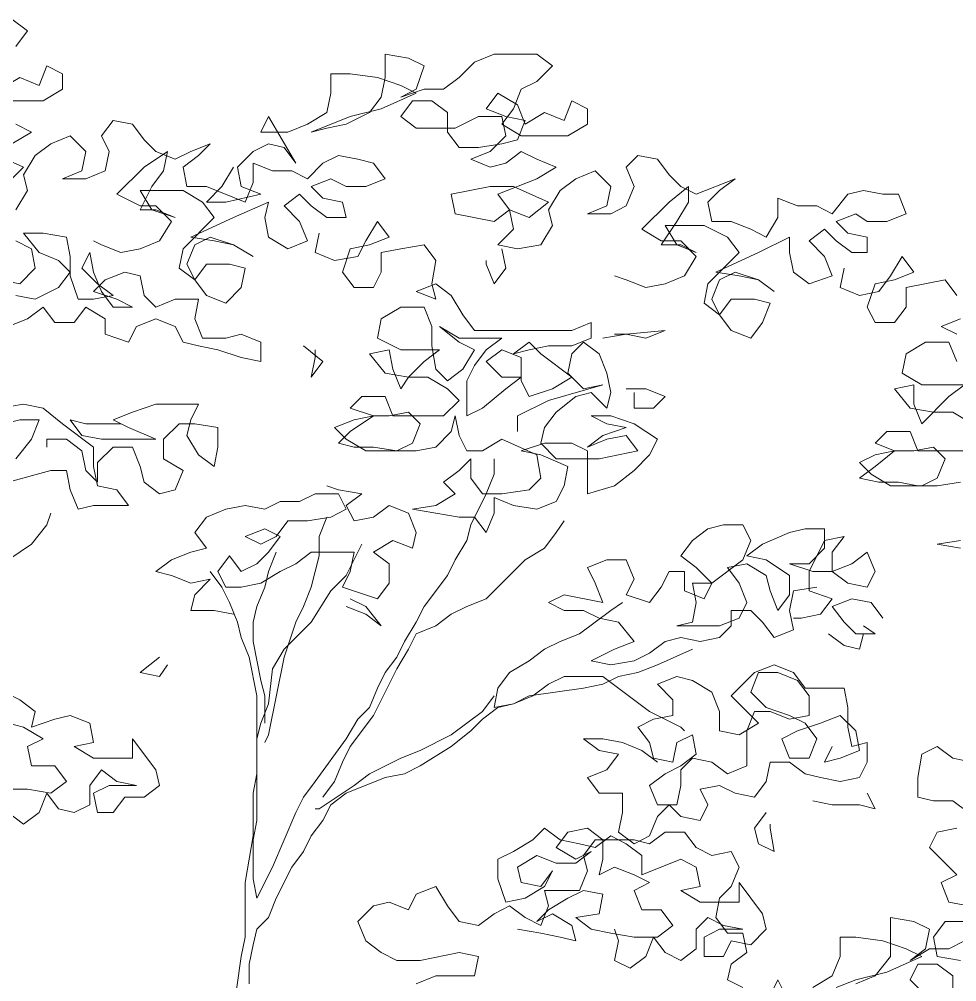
# Model space of a CAD drawing. Header units: millimetres. Extents: x 11446 to 37687, y -223 to 11932.
# Drawn here: x 26454 to 29024, y 9209 to 11847 of the extents above; entities that cross this region are included whole.
import ezdxf

# ---------------------------------------------------------------- set-up
doc = ezdxf.new("R2010")
doc.units = ezdxf.units.MM
doc.layers.add('A-VEG-___-___-EXI', color=250, linetype='Continuous', lineweight=25)

msp = doc.modelspace()

# ---------------------------------------------------------------- linework, layer by layer
at = {"layer": 'A-VEG-___-___-EXI', "color": 28, "lineweight": 15, "flags": 128}
for points in [[(26433.6, 11847.2), (26476.2, 11815.2), (26444.2, 11772.5)], [(27041.2, 11442.1), (27009.2, 11388.8), (26966.6, 11346.2), (27019.9, 11346.2), (27115.8, 11367.5), (27062.5, 11388.8), (27051.8, 11442.1), (27094.5, 11484.7), (27137.1, 11506.1), (27179.8, 11495.4), (27211.7, 11452.8), (27137.1, 11580.7), (27115.8, 11538), (27190.4, 11538), (27243.7, 11559.4), (27297, 11591.3), (27307.7, 11644.6), (27307.7, 11697.9), (27361, 11697.9), (27435.6, 11687.3), (27499.6, 11665.9), (27542.2, 11644.6), (27446.3, 11602), (27361, 11580.7), (27254.4, 11538), (27297, 11548.7), (27350.3, 11559.4), (27414.3, 11591.3), (27446.3, 11634), (27456.9, 11687.3), (27456.9, 11751.2), (27520.9, 11740.6), (27563.5, 11719.2), (27542.2, 11655.3), (27499.6, 11634), (27563.5, 11655.3), (27616.8, 11655.3), (27659.5, 11687.3), (27702.1, 11729.9), (27755.4, 11751.2), (27872.7, 11751.2), (27915.3, 11719.2), (27872.7, 11676.6), (27830, 11655.3), (27808.7, 11602), (27776.7, 11559.4), (27830, 11527.4), (27957.9, 11527.4), (28011.2, 11559.4), (28011.2, 11602), (27968.6, 11623.3), (27947.3, 11570), (27894, 11591.3), (27840.7, 11559.4), (27819.4, 11612.6), (27766.1, 11644.6), (27734.1, 11602), (27787.4, 11580.7), (27840.7, 11570), (27819.4, 11516.7), (27776.7, 11506.1), (27712.8, 11495.4), (27659.5, 11495.4), (27627.5, 11538), (27627.5, 11591.3), (27584.8, 11623.3), (27531.5, 11623.3), (27499.6, 11580.7), (27542.2, 11548.7), (27648.8, 11548.7), (27712.8, 11580.7), (27776.7, 11580.7), (27787.4, 11527.4), (27744.7, 11484.7), (27691.4, 11463.4), (27744.7, 11442.1), (27787.4, 11452.8), (27830, 11484.7), (27872.7, 11463.4), (27926, 11442.1), (27872.7, 11410.1), (27766.1, 11367.5), (27798, 11324.8), (27851.3, 11303.5), (27904.6, 11346.2), (27808.7, 11388.8), (27744.7, 11388.8), (27638.1, 11367.5), (27648.8, 11314.2), (27755.4, 11292.9), (27798, 11324.8), (27808.7, 11271.5), (27766.1, 11228.9), (27819.4, 11218.2), (27883.3, 11228.9), (27915.3, 11282.2), (27904.6, 11324.8), (27936.6, 11378.1), (27979.3, 11410.1), (28032.6, 11431.4), (28075.2, 11388.8), (28064.5, 11335.5), (28011.2, 11314.2), (28075.2, 11314.2), (28117.8, 11335.5), (28139.2, 11388.8), (28117.8, 11442.1), (28149.8, 11474.1), (28203.1, 11463.4), (28235.1, 11420.8), (28267.1, 11388.8), (28309.7, 11367.5), (28416.3, 11410.1), (28373.7, 11378.1), (28341.7, 11346.2), (28352.4, 11292.9), (28405.7, 11292.9), (28459, 11271.5), (28501.6, 11250.2), (28533.6, 11303.5), (28533.6, 11356.8), (28586.9, 11335.5), (28640.2, 11335.5), (28682.8, 11314.2), (28725.5, 11367.5), (28768.1, 11378.1), (28821.4, 11367.5), (28864, 11367.5), (28885.3, 11314.2), (28832.1, 11292.9), (28778.7, 11292.9), (28746.8, 11314.2), (28693.5, 11292.9), (28725.5, 11260.9), (28778.7, 11250.2), (28778.7, 11207.6), (28736.1, 11207.6), (28693.5, 11239.6), (28661.5, 11271.5), (28618.9, 11239.6), (28661.5, 11196.9), (28682.8, 11143.6), (28618.9, 11122.3), (28576.2, 11154.3), (28565.5, 11207.6), (28565.5, 11250.2), (28480.3, 11207.6), (28363, 11154.3), (28427, 11143.6), (28480.3, 11133), (28522.9, 11101), (28480.3, 11133), (28416.3, 11154.3), (28373.7, 11133), (28352.4, 11079.7), (28373.7, 11037), (28405.7, 11079.7), (28469.6, 11079.7), (28512.3, 11069), (28490.9, 11015.7), (28459, 10973.1), (28405.7, 10994.4), (28373.7, 11037), (28331, 11069), (28341.7, 11122.3), (28427, 11207.6), (28395, 11250.2), (28331, 11282.2), (28224.4, 11282.2), (28256.4, 11228.9), (28309.7, 11207.6), (28267.1, 11228.9), (28213.8, 11228.9), (28256.4, 11292.9), (28288.4, 11346.2), (28288.4, 11388.8), (28235.1, 11346.2), (28160.5, 11271.5), (28213.8, 11239.6), (28267.1, 11239.6), (28309.7, 11196.9), (28277.7, 11143.6), (28224.4, 11122.3), (28171.1, 11111.6), (28117.8, 11133), (28085.9, 11143.6)], [(26401.6, 11623.3), (26518.8, 11623.3), (26572.2, 11655.3), (26572.2, 11697.9), (26529.5, 11719.2), (26508.2, 11665.9), (26454.9, 11687.3), (26401.6, 11655.3)], [(26444.2, 11559.4), (26486.9, 11538), (26433.6, 11506.1)], [(26444.2, 11324.8), (26476.2, 11378.1), (26465.6, 11420.8), (26497.5, 11474.1), (26540.2, 11506.1), (26593.5, 11527.4), (26636.1, 11484.7), (26625.4, 11431.4), (26572.2, 11410.1), (26636.1, 11410.1), (26689.4, 11431.4), (26700.1, 11484.7), (26678.7, 11527.4), (26710.7, 11570), (26764, 11559.4), (26796, 11516.7), (26828, 11484.7), (26881.3, 11463.4), (26923.9, 11484.7), (26977.2, 11506.1), (26945.2, 11474.1), (26902.6, 11442.1), (26913.3, 11388.8), (26966.6, 11388.8), (27073.2, 11346.2), (27094.5, 11399.5), (27094.5, 11452.8), (27147.8, 11431.4), (27201.1, 11431.4), (27243.7, 11410.1), (27286.4, 11452.8), (27329, 11474.1), (27382.3, 11463.4), (27424.9, 11452.8), (27456.9, 11410.1), (27403.6, 11388.8), (27350.3, 11388.8), (27307.7, 11410.1), (27254.4, 11388.8), (27286.4, 11356.8), (27339.7, 11346.2), (27350.3, 11303.5), (27297, 11303.5), (27254.4, 11335.5), (27222.4, 11367.5), (27179.8, 11335.5), (27222.4, 11292.9), (27243.7, 11239.6), (27190.4, 11218.2), (27137.1, 11250.2), (27126.5, 11303.5), (27137.1, 11346.2), (27041.2, 11303.5), (26923.9, 11250.2), (26987.9, 11239.6), (27041.2, 11228.9), (27094.5, 11196.9), (27041.2, 11228.9), (26977.2, 11250.2), (26934.6, 11228.9), (26913.3, 11175.6), (26934.6, 11133), (26966.6, 11175.6), (27030.5, 11175.6), (27073.2, 11164.9), (27062.5, 11111.6), (27019.9, 11069), (26966.6, 11090.3), (26934.6, 11133), (26891.9, 11164.9), (26902.6, 11218.2), (26987.9, 11303.5), (26955.9, 11346.2), (26902.6, 11378.1), (26785.3, 11378.1), (26817.3, 11324.8), (26881.3, 11303.5), (26828, 11324.8), (26785.3, 11324.8), (26817.3, 11388.8), (26849.3, 11431.4), (26860, 11484.7), (26796, 11442.1), (26721.4, 11367.5), (26785.3, 11335.5), (26828, 11335.5), (26870.6, 11292.9), (26838.6, 11239.6), (26785.3, 11218.2), (26732, 11207.6), (26678.7, 11228.9), (26657.4, 11239.6)], [(26422.9, 11399.5), (26465.6, 11442.1), (26369.6, 11484.7)], [(27275.7, 11260.9), (27265, 11207.6), (27318.3, 11186.3), (27382.3, 11196.9), (27403.6, 11239.6), (27435.6, 11292.9), (27467.6, 11250.2), (27414.3, 11228.9), (27361, 11218.2), (27339.7, 11154.3), (27371.6, 11111.6), (27424.9, 11111.6), (27446.3, 11154.3), (27446.3, 11207.6), (27499.6, 11218.2), (27563.5, 11228.9), (27595.5, 11186.3), (27584.8, 11122.3), (27595.5, 11079.7), (27542.2, 11101), (27595.5, 11122.3), (27638.1, 11090.3), (27670.1, 11037), (27702.1, 10994.4), (27968.6, 10994.4), (28021.9, 11015.7), (28021.9, 10973.1), (27968.6, 10951.7), (27904.6, 10951.7), (27851.3, 10941.1), (27808.7, 10930.4), (27851.3, 10962.4), (27883.3, 10930.4), (27968.6, 10866.5), (27915.3, 10834.5), (27851.3, 10813.2), (27830, 10855.8), (27830, 10919.8), (27776.7, 10941.1), (27734.1, 10909.1), (27776.7, 10866.5), (27830, 10866.5), (27787.4, 10834.5), (27723.4, 10781.2), (27680.8, 10759.9), (27680.8, 10855.8), (27702.1, 10898.4), (27734.1, 10941.1), (27776.7, 10973.1), (27659.5, 10973.1), (27606.2, 11005), (27659.5, 10962.4), (27702.1, 10941.1), (27670.1, 10887.8), (27627.5, 10855.8), (27595.5, 10887.8), (27584.8, 10951.7), (27584.8, 11005), (27563.5, 11058.3), (27499.6, 11058.3), (27446.3, 11026.4), (27435.6, 10973.1), (27499.6, 10941.1), (27606.2, 10941.1), (27563.5, 10909.1), (27520.9, 10866.5), (27499.6, 10834.5), (27478.2, 10887.8), (27467.6, 10941.1), (27414.3, 10930.4), (27456.9, 10877.1), (27520.9, 10866.5), (27574.2, 10866.5), (27627.5, 10834.5), (27659.5, 10802.5), (27616.8, 10759.9), (27478.2, 10759.9), (27456.9, 10813.2), (27393, 10813.2), (27361, 10781.2), (27424.9, 10759.9), (27467.6, 10759.9), (27520.9, 10770.5), (27552.9, 10738.5), (27531.5, 10685.2), (27488.9, 10663.9), (27403.6, 10663.9), (27350.3, 10695.9), (27318.3, 10727.9), (27371.6, 10749.2), (27424.9, 10759.9), (27361, 10717.2), (27329, 10685.2), (27371.6, 10674.6), (27424.9, 10674.6), (27488.9, 10663.9), (27542.2, 10663.9), (27595.5, 10674.6), (27638.1, 10717.2), (27648.8, 10759.9), (27659.5, 10706.6), (27680.8, 10663.9), (27723.4, 10663.9), (27776.7, 10695.9), (27872.7, 10653.3), (27883.3, 10589.3), (27851.3, 10557.3), (27776.7, 10546.7), (27723.4, 10546.7), (27691.4, 10589.3), (27691.4, 10642.6), (27659.5, 10610.6), (27616.8, 10578.6), (27648.8, 10546.7), (27595.5, 10514.7), (27531.5, 10504), (27659.5, 10482.7), (27702.1, 10482.7), (27734.1, 10440.1), (27755.4, 10493.4), (27755.4, 10536), (27808.7, 10514.7), (27872.7, 10504), (27926, 10525.3), (27947.3, 10568), (27957.9, 10621.3), (27883.3, 10653.3), (27830, 10663.9), (27894, 10685.2), (27968.6, 10685.2), (28011.2, 10663.9), (28011.2, 10546.7), (28085.9, 10568), (28139.2, 10610.6), (28181.8, 10653.3), (28203.1, 10695.9), (28139.2, 10738.5), (28075.2, 10759.9), (28021.9, 10759.9), (28064.5, 10738.5), (28117.8, 10727.9), (28053.9, 10706.6), (28011.2, 10674.6), (28064.5, 10695.9), (28117.8, 10706.6), (28149.8, 10663.9), (28043.2, 10642.6), (27926, 10642.6), (27883.3, 10685.2), (27894, 10727.9), (27926, 10770.5), (27979.3, 10813.2), (28021.9, 10823.8), (28064.5, 10781.2), (28075.2, 10823.8), (28064.5, 10877.1), (28043.2, 10930.4), (28000.6, 10962.4), (27968.6, 10930.4), (27957.9, 10877.1), (28000.6, 10834.5), (28053.9, 10845.1), (27904.6, 10802.5), (27819.4, 10759.9), (27819.4, 10717.2)], [(26444.2, 11239.6), (26486.9, 11218.2), (26497.5, 11164.9), (26454.9, 11122.3), (26401.6, 11133)], [(26422.9, 11005), (26476.2, 11026.4), (26518.8, 11058.3), (26550.8, 11015.7), (26604.1, 11015.7), (26636.1, 11058.3), (26689.4, 11026.4), (26689.4, 10983.7), (26753.4, 10962.4), (26774.7, 11005), (26828, 11026.4), (26881.3, 11005), (26902.6, 10962.4), (26945.2, 10951.7), (26998.5, 10941.1), (27062.5, 10919.8), (27115.8, 10909.1), (27115.8, 10962.4), (27062.5, 10983.7), (27019.9, 10973.1), (26955.9, 10973.1), (26934.6, 11026.4), (26945.2, 11079.7), (26881.3, 11079.7), (26828, 11058.3), (26796, 11090.3), (26785.3, 11143.6), (26742.7, 11154.3), (26689.4, 11133), (26657.4, 11101), (26721.4, 11079.7), (26764, 11058.3), (26710.7, 11058.3), (26678.7, 11101), (26657.4, 11154.3), (26646.8, 11207.6), (26625.4, 11164.9), (26668.1, 11122.3), (26710.7, 11090.3), (26657.4, 11079.7), (26614.8, 11079.7), (26593.5, 11143.6), (26593.5, 11196.9), (26582.8, 11250.2), (26518.8, 11260.9), (26465.6, 11260.9), (26508.2, 11207.6), (26561.5, 11186.3), (26593.5, 11154.3), (26561.5, 11111.6), (26497.5, 11079.7), (26444.2, 11090.3)], [(27776.7, 11218.2), (27787.4, 11164.9), (27755.4, 11122.3), (27734.1, 11175.6), (27734.1, 11186.3)], [(28714.8, 11164.9), (28704.1, 11111.6), (28757.4, 11090.3), (28810.7, 11101), (28842.7, 11143.6), (28874.7, 11196.9), (28906.7, 11154.3), (28853.4, 11133), (28800.1, 11122.3), (28778.7, 11058.3), (28800.1, 11015.7), (28853.4, 11015.7), (28885.3, 11058.3), (28885.3, 11111.6), (28991.9, 11133), (29023.9, 11090.3)], [(29023.9, 10983.7), (28981.3, 11005), (29034.6, 11026.4)], [(28053.9, 10973.1), (28117.8, 10983.7), (28224.4, 10994.4), (28171.1, 10973.1), (28117.8, 10983.7), (28085.9, 10983.7)], [(27233.1, 10951.7), (27286.4, 10909.1), (27254.4, 10866.5), (27265, 10919.8), (27265, 10941.1)], [(29023.9, 10909.1), (29002.6, 10962.4), (28938.6, 10962.4), (28885.3, 10930.4), (28874.7, 10877.1), (28928, 10845.1), (29045.2, 10845.1), (29002.6, 10813.2), (28928, 10738.5), (28906.7, 10791.8), (28906.7, 10845.1), (28853.4, 10834.5), (28896, 10781.2), (28960, 10770.5), (29013.3, 10770.5), (29066.6, 10738.5)], [(28117.8, 10834.5), (28171.1, 10834.5), (28224.4, 10813.2), (28192.5, 10781.2), (28139.2, 10781.2), (28139.2, 10823.8)], [(26422.9, 10578.6), (26540.2, 10610.6), (26582.8, 10610.6), (26593.5, 10557.3), (26614.8, 10504), (26657.4, 10514.7), (26753.4, 10514.7), (26721.4, 10557.3), (26668.1, 10568), (26657.4, 10621.3), (26657.4, 10674.6), (26572.2, 10738.5), (26518.8, 10781.2), (26465.6, 10791.8), (26401.6, 10781.2)], [(26732, 10738.5), (26636.1, 10738.5), (26593.5, 10749.2), (26625.4, 10706.6), (26678.7, 10695.9), (26828, 10695.9), (26753.4, 10727.9), (26710.7, 10749.2), (26764, 10770.5), (26828, 10791.8), (26945.2, 10791.8), (26923.9, 10749.2), (26913.3, 10706.6), (26945.2, 10653.3), (26987.9, 10621.3), (26998.5, 10674.6), (26998.5, 10727.9), (26934.6, 10738.5), (26891.9, 10738.5), (26849.3, 10695.9), (26849.3, 10642.6), (26902.6, 10610.6), (26881.3, 10557.3), (26838.6, 10546.7), (26796, 10578.6), (26785.3, 10621.3), (26764, 10674.6), (26710.7, 10674.6), (26668.1, 10631.9), (26668.1, 10578.6), (26636.1, 10610.6), (26625.4, 10663.9), (26582.8, 10695.9), (26529.5, 10695.9), (26529.5, 10674.6)], [(26369.6, 10727.9), (26454.9, 10749.2), (26508.2, 10749.2), (26486.9, 10695.9), (26444.2, 10642.6)], [(29055.9, 10663.9), (28917.3, 10663.9), (28896, 10717.2), (28832.1, 10717.2), (28800.1, 10685.2), (28853.4, 10663.9), (28906.7, 10663.9), (28960, 10674.6), (28991.9, 10642.6), (28970.6, 10589.3), (28928, 10568), (28842.7, 10568), (28789.4, 10600), (28757.4, 10631.9), (28800.1, 10653.3), (28853.4, 10663.9), (28800.1, 10621.3), (28757.4, 10589.3), (28810.7, 10578.6), (28864, 10578.6), (28917.3, 10568), (28970.6, 10568), (29034.6, 10578.6)], [(27755.4, 10642.6), (27755.4, 10600), (27734.1, 10546.7), (27691.4, 10461.4), (27680.8, 10418.7), (27648.8, 10365.4), (27627.5, 10322.8), (27563.5, 10237.5), (27542.2, 10194.9), (27510.2, 10141.6), (27488.9, 10098.9), (27456.9, 10056.3), (27435.6, 10013.7), (27414.3, 9960.4), (27382.3, 9928.4), (27350.3, 9875.1), (27265, 9757.8), (27233.1, 9715.2), (27211.7, 9672.6), (27147.8, 9523.3), (27105.1, 9438), (27094.5, 9491.3), (27094.5, 9597.9), (27105.1, 9651.2), (27105.1, 9875.1), (27115.8, 9917.7), (27137.1, 9971), (27147.8, 10067), (27179.8, 10120.3), (27254.4, 10194.9), (27307.7, 10280.2), (27350.3, 10322.8), (27393, 10408.1)], [(27041.2, 10216.2), (26987.9, 10226.9), (26923.9, 10226.9), (26934.6, 10269.5), (26977.2, 10312.1), (26923.9, 10301.5), (26870.6, 10322.8), (26828, 10333.5), (26870.6, 10365.4), (26923.9, 10386.8), (26966.6, 10397.4), (26934.6, 10440.1), (26966.6, 10482.7), (27019.9, 10504), (27073.2, 10514.7), (27126.5, 10504), (27169.1, 10525.3), (27222.4, 10525.3), (27265, 10546.7), (27329, 10546.7), (27350.3, 10504), (27307.7, 10482.7), (27243.7, 10472), (27190.4, 10472), (27158.4, 10429.4), (27115.8, 10408.1), (27073.2, 10429.4), (27126.5, 10450.7), (27169.1, 10429.4), (27137.1, 10386.8), (27105.1, 10354.8), (27062.5, 10333.5), (27030.5, 10376.1), (26998.5, 10333.5), (27019.9, 10290.8), (27062.5, 10290.8), (27115.8, 10301.5), (27169.1, 10333.5), (27211.7, 10354.8), (27254.4, 10386.8), (27371.6, 10386.8), (27361, 10333.5), (27339.7, 10290.8), (27435.6, 10258.8), (27467.6, 10301.5), (27467.6, 10354.8), (27424.9, 10386.8), (27478.2, 10418.7), (27531.5, 10397.4), (27542.2, 10440.1), (27520.9, 10493.4), (27467.6, 10514.7), (27424.9, 10482.7), (27371.6, 10472), (27350.3, 10514.7), (27393, 10546.7), (27329, 10557.3), (27297, 10568)], [(26316.3, 10130.9), (26295, 10184.2), (26295, 10237.5), (26316.3, 10280.2), (26359, 10322.8), (26486.9, 10408.1), (26529.5, 10461.4), (26540.2, 10493.4)], [(27297, 10482.7), (27275.7, 10429.4), (27275.7, 10376.1), (27254.4, 10290.8), (27233.1, 10237.5), (27211.7, 10194.9), (27179.8, 10098.9), (27137.1, 9885.7), (27126.5, 9864.4)], [(27286.4, 9715.2), (27318.3, 9757.8), (27339.7, 9811.1), (27361, 9853.8), (27424.9, 9939), (27488.9, 10067), (27520.9, 10120.3), (27542.2, 10162.9), (27595.5, 10184.2), (27638.1, 10216.2), (27680.8, 10237.5), (27734.1, 10258.8), (27840.7, 10365.4), (27894, 10397.4), (27926, 10440.1), (27947.3, 10472)], [(28640.2, 10290.8), (28576.2, 10280.2), (28565.5, 10226.9), (28576.2, 10173.6), (28522.9, 10152.2), (28490.9, 10194.9), (28459, 10226.9), (28405.7, 10226.9), (28405.7, 10184.2), (28373.7, 10152.2), (28320.4, 10141.6), (28267.1, 10152.2), (28224.4, 10141.6), (28181.8, 10109.6), (28139.2, 10088.3), (28075.2, 10077.6), (28021.9, 10088.3), (28085.9, 10120.3), (28139.2, 10141.6), (28096.5, 10194.9), (28043.2, 10205.5), (28000.6, 10226.9), (27947.3, 10226.9), (27904.6, 10248.2), (27947.3, 10269.5), (28053.9, 10248.2), (28032.6, 10301.5), (28011.2, 10344.1), (28064.5, 10365.4), (28117.8, 10365.4), (28139.2, 10312.1), (28117.8, 10269.5), (28181.8, 10248.2), (28213.8, 10290.8), (28235.1, 10333.5), (28277.7, 10333.5), (28277.7, 10280.2), (28331, 10258.8), (28352.4, 10301.5), (28309.7, 10344.1), (28267.1, 10376.1), (28299.1, 10418.7), (28341.7, 10450.7), (28384.3, 10461.4), (28437.6, 10461.4), (28459, 10418.7), (28437.6, 10365.4), (28352.4, 10301.5), (28299.1, 10301.5), (28309.7, 10248.2), (28299.1, 10194.9), (28256.4, 10184.2), (28373.7, 10184.2), (28427, 10205.5), (28448.3, 10248.2), (28427, 10301.5), (28395, 10344.1), (28448.3, 10354.8), (28501.6, 10322.8), (28512.3, 10280.2), (28533.6, 10226.9), (28565.5, 10269.5), (28565.5, 10322.8), (28501.6, 10365.4), (28448.3, 10376.1), (28490.9, 10408.1), (28565.5, 10440.1), (28608.2, 10450.7), (28661.5, 10450.7), (28661.5, 10397.4), (28618.9, 10354.8), (28565.5, 10354.8), (28629.5, 10333.5), (28682.8, 10333.5), (28736.1, 10354.8), (28778.7, 10386.8), (28800.1, 10333.5), (28778.7, 10290.8), (28725.5, 10301.5), (28682.8, 10333.5), (28682.8, 10386.8), (28714.8, 10429.4), (28661.5, 10418.7), (28618.9, 10333.5), (28618.9, 10280.2), (28682.8, 10258.8), (28650.8, 10216.2), (28597.5, 10205.5), (28576.2, 10205.5)], [(29034.6, 10418.7), (28970.6, 10408.1), (29034.6, 10397.4)], [(27158.4, 10386.8), (27137.1, 10333.5), (27126.5, 10290.8), (27105.1, 10237.5), (27094.5, 10194.9), (27094.5, 10141.6), (27115.8, 10035), (27126.5, 9992.3), (27126.5, 9917.7)], [(26977.2, 10333.5), (27009.2, 10290.8), (27030.5, 10248.2), (27051.8, 10194.9), (27062.5, 10152.2), (27083.8, 10098.9), (27105.1, 9992.3), (27105.1, 9779.2), (27094.5, 9725.9), (27094.5, 9608.6), (27073.2, 9480.7), (27073.2, 9331.4), (27062.5, 9278.1), (27041.2, 9128.9), (27019.9, 9064.9), (27009.2, 9022.3), (26987.9, 8969), (26955.9, 8915.7), (26934.6, 8873.1), (26891.9, 8766.5), (26881.3, 8755.8)], [(27350.3, 10237.5), (27403.6, 10216.2), (27446.3, 10184.2), (27403.6, 10237.5), (27361, 10258.8)], [(28299.1, 10120.3), (28203.1, 10077.6), (28149.8, 10056.3), (28096.5, 10045.6), (28053.9, 10024.3), (28000.6, 10013.7), (27851.3, 9992.3), (27808.7, 9971), (27755.4, 9960.4), (27766.1, 10013.7), (27798, 10056.3), (27851.3, 10088.3), (27894, 10120.3), (27936.6, 10141.6), (27989.9, 10162.9), (28075.2, 10226.9), (28107.2, 10248.2)], [(28821.4, 10205.5), (28789.4, 10248.2), (28736.1, 10258.8), (28682.8, 10237.5), (28714.8, 10194.9), (28746.8, 10162.9), (28800.1, 10162.9), (28768.1, 10184.2)], [(28672.1, 10162.9), (28714.8, 10130.9), (28757.4, 10120.3), (28768.1, 10162.9)], [(26838.6, 10098.9), (26785.3, 10056.3), (26838.6, 10045.6), (26860, 10077.6)], [(28203.1, 9811.1), (28160.5, 9843.1), (28107.2, 9864.4), (28053.9, 9875.1), (28000.6, 9875.1), (28043.2, 9843.1), (28096.5, 9832.4), (28064.5, 9789.8), (28011.2, 9768.5), (28043.2, 9725.9), (28107.2, 9725.9), (28107.2, 9672.6), (28096.5, 9619.3), (28139.2, 9587.3), (28181.8, 9608.6), (28203.1, 9661.9), (28235.1, 9693.9), (28267.1, 9661.9), (28320.4, 9651.2), (28341.7, 9693.9), (28320.4, 9736.5), (28373.7, 9747.2), (28416.3, 9725.9), (28469.6, 9715.2), (28501.6, 9757.8), (28512.3, 9811.1), (28565.5, 9811.1), (28608.2, 9779.2), (28650.8, 9768.5), (28704.1, 9757.8), (28757.4, 9768.5), (28778.7, 9811.1), (28778.7, 9864.4), (28736.1, 9853.8), (28725.5, 9907.1), (28725.5, 9960.4), (28714.8, 10013.7), (28608.2, 10013.7), (28576.2, 10056.3), (28522.9, 10077.6), (28469.6, 10056.3), (28405.7, 9992.3), (28480.3, 9917.7), (28427, 9885.7), (28373.7, 9896.4), (28373.7, 9949.7), (28352.4, 10003), (28299.1, 10035), (28256.4, 10045.6), (28203.1, 10024.3), (28245.8, 9981.7), (28245.8, 9939), (28192.5, 9928.4), (28149.8, 9907.1), (28181.8, 9864.4), (28192.5, 9821.8), (28245.8, 9811.1), (28256.4, 9864.4), (28299.1, 9885.7), (28309.7, 9832.4), (28267.1, 9800.5), (28224.4, 9779.2), (28181.8, 9747.2), (28203.1, 9693.9), (28256.4, 9693.9), (28267.1, 9747.2), (28267.1, 9789.8), (28299.1, 9821.8), (28352.4, 9811.1), (28395, 9779.2), (28448.3, 9800.5), (28448.3, 9896.4), (28469.6, 9949.7), (28512.3, 9949.7), (28565.5, 9928.4), (28618.9, 9939), (28618.9, 9992.3), (28586.9, 10035), (28533.6, 10056.3), (28480.3, 10056.3), (28459, 10003), (28501.6, 9960.4), (28565.5, 9939), (28608.2, 9917.7), (28640.2, 9875.1), (28618.9, 9821.8), (28565.5, 9821.8), (28544.2, 9875.1), (28586.9, 9896.4), (28650.8, 9917.7), (28704.1, 9939), (28746.8, 9896.4), (28757.4, 9843.1), (28704.1, 9821.8), (28661.5, 9811.1), (28682.8, 9853.8)], [(27083.8, 9203.5), (27083.8, 9256.8), (27094.5, 9310.1), (27105.1, 9352.8), (27137.1, 9384.7), (27158.4, 9438), (27201.1, 9523.3), (27233.1, 9566), (27254.4, 9608.6), (27286.4, 9651.2), (27307.7, 9693.9), (27350.3, 9725.9), (27456.9, 9768.5), (27510.2, 9779.2), (27552.9, 9800.5), (27638.1, 9853.8), (27691.4, 9896.4), (27723.4, 9928.4), (27766.1, 9960.4), (27808.7, 9971), (27862, 9992.3), (27904.6, 10024.3), (27947.3, 10045.6), (28053.9, 10045.6), (28181.8, 9949.7), (28267.1, 9907.1), (28277.7, 9896.4)], [(26412.2, 10003), (26454.9, 9981.7), (26497.5, 9949.7), (26486.9, 9907.1), (26550.8, 9928.4), (26593.5, 9939), (26646.8, 9917.7), (26657.4, 9864.4), (26604.1, 9853.8), (26657.4, 9821.8), (26764, 9821.8), (26764, 9875.1), (26828, 9789.8), (26838.6, 9747.2), (26796, 9715.2), (26742.7, 9715.2), (26710.7, 9672.6), (26668.1, 9672.6), (26657.4, 9725.9), (26700.1, 9747.2), (26774.7, 9747.2), (26721.4, 9757.8), (26678.7, 9789.8), (26646.8, 9747.2), (26646.8, 9693.9), (26604.1, 9672.6), (26561.5, 9683.2), (26529.5, 9725.9), (26508.2, 9672.6), (26465.6, 9640.6), (26422.9, 9672.6)], [(27755.4, 9992.3), (27723.4, 9949.7), (27638.1, 9885.7), (27552.9, 9843.1), (27499.6, 9821.8), (27414.3, 9779.2), (27371.6, 9747.2), (27275.7, 9683.2), (27265, 9683.2)], [(26412.2, 9736.5), (26476.2, 9736.5), (26540.2, 9725.9), (26582.8, 9757.8), (26550.8, 9800.5), (26486.9, 9800.5), (26476.2, 9853.8), (26518.8, 9875.1), (26465.6, 9907.1), (26422.9, 9917.7)], [(29066.6, 9811.1), (29013.3, 9821.8), (28970.6, 9853.8), (28928, 9832.4), (28917.3, 9768.5), (28917.3, 9715.2), (28960, 9704.5), (29013.3, 9704.5), (29055.9, 9672.6)], [(28629.5, 9704.5), (28682.8, 9693.9), (28757.4, 9693.9), (28800.1, 9683.2), (28778.7, 9725.9)], [(28501.6, 9672.6), (28469.6, 9629.9), (28480.3, 9587.3), (28522.9, 9566), (28512.3, 9629.9), (28512.3, 9640.6)], [(27819.4, 9352.8), (27883.3, 9342.1), (27936.6, 9331.4), (27979.3, 9320.8), (27968.6, 9363.4), (27915.3, 9395.4), (27872.7, 9374.1), (27904.6, 9406.1), (27957.9, 9438), (28000.6, 9459.4), (28053.9, 9448.7), (28043.2, 9395.4), (27979.3, 9384.7), (28021.9, 9352.8), (28075.2, 9342.1), (28139.2, 9331.4), (28203.1, 9331.4), (28245.8, 9363.4), (28213.8, 9406.1), (28160.5, 9406.1), (28139.2, 9459.4), (28181.8, 9480.7), (28139.2, 9502), (28085.9, 9523.3), (28043.2, 9502), (28053.9, 9544.6), (28053.9, 9597.9), (28011.2, 9629.9), (27957.9, 9619.3), (27926, 9576.6), (27979.3, 9544.6), (28021.9, 9566), (27979.3, 9534), (27926, 9534), (27872.7, 9555.3), (27819.4, 9523.3), (27830, 9480.7), (27883.3, 9470), (27915.3, 9512.7), (27894, 9470), (27840.7, 9438), (27787.4, 9427.4), (27766.1, 9491.3), (27766.1, 9544.6), (27808.7, 9566), (27862, 9597.9), (27894, 9629.9), (27936.6, 9597.9), (27989.9, 9587.3), (28032.6, 9576.6), (28075.2, 9608.6), (28117.8, 9587.3), (28160.5, 9555.3), (28160.5, 9502), (28267.1, 9544.6), (28309.7, 9523.3), (28320.4, 9470), (28267.1, 9459.4), (28320.4, 9427.4), (28427, 9427.4), (28427, 9480.7), (28490.9, 9395.4), (28501.6, 9352.8), (28459, 9310.1), (28405.7, 9320.8), (28384.3, 9278.1), (28331, 9278.1), (28331, 9331.4), (28373.7, 9352.8), (28437.6, 9352.8), (28384.3, 9363.4), (28341.7, 9384.7), (28309.7, 9352.8), (28309.7, 9299.5), (28267.1, 9267.5), (28224.4, 9288.8), (28192.5, 9331.4), (28171.1, 9278.1), (28128.5, 9246.2), (28085.9, 9267.5), (28096.5, 9320.8), (28085.9, 9352.8)], [(29023.9, 9629.9), (28970.6, 9619.3), (28949.3, 9576.6), (29023.9, 9502), (28981.3, 9480.7), (29002.6, 9427.4), (29055.9, 9416.7)], [(27542.2, 9203.5), (27595.5, 9224.8), (27702.1, 9224.8), (27712.8, 9278.1), (27659.5, 9288.8), (27552.9, 9267.5), (27488.9, 9267.5), (27446.3, 9288.8), (27403.6, 9320.8), (27382.3, 9374.1), (27424.9, 9416.7), (27467.6, 9427.4), (27520.9, 9406.1), (27542.2, 9448.7), (27595.5, 9470), (27627.5, 9416.7), (27659.5, 9374.1), (27712.8, 9363.4), (27755.4, 9395.4), (27798, 9416.7), (27840.7, 9384.7), (27883.3, 9363.4), (27904.6, 9416.7), (27894, 9459.4), (27989.9, 9459.4), (28011.2, 9512.7), (28000.6, 9555.3), (28032.6, 9597.9), (28139.2, 9597.9), (28181.8, 9587.3), (28224.4, 9619.3), (28277.7, 9619.3), (28309.7, 9576.6), (28352.4, 9555.3), (28405.7, 9566), (28427, 9523.3), (28405.7, 9470), (28373.7, 9438), (28363, 9384.7), (28395, 9342.1), (28437.6, 9342.1), (28448.3, 9288.8), (28405.7, 9256.8), (28395, 9214.2), (28437.6, 9192.9)], [(28746.8, 9203.5), (28800.1, 9224.8), (28842.7, 9278.1), (28842.7, 9384.7), (28906.7, 9374.1), (28949.3, 9352.8), (28938.6, 9299.5), (28896, 9267.5), (28949.3, 9299.5), (29002.6, 9299.5), (29045.2, 9320.8), (29087.9, 9374.1), (29151.8, 9384.7), (29258.4, 9384.7), (29301.1, 9352.8), (29269.1, 9310.1), (29215.8, 9299.5), (29194.5, 9235.5), (29162.5, 9192.9)], [(29098.5, 9374.1), (28991.9, 9374.1), (28960, 9331.4), (28970.6, 9278.1), (29034.6, 9267.5)], [(28629.5, 9192.9), (28682.8, 9224.8), (28704.1, 9278.1), (28704.1, 9331.4), (28746.8, 9331.4), (28821.4, 9320.8), (28885.3, 9299.5), (28928, 9278.1), (28832.1, 9235.5), (28746.8, 9214.2), (28693.5, 9192.9)], [(29013.3, 9171.5), (29013.3, 9224.8), (28970.6, 9256.8), (28917.3, 9256.8), (28896, 9214.2), (28928, 9182.2)], [(28597.5, 9086.3), (28533.6, 9214.2), (28512.3, 9171.5)]]:
    msp.add_lwpolyline(points, dxfattribs=at)

doc.saveas('drawing.dxf')
